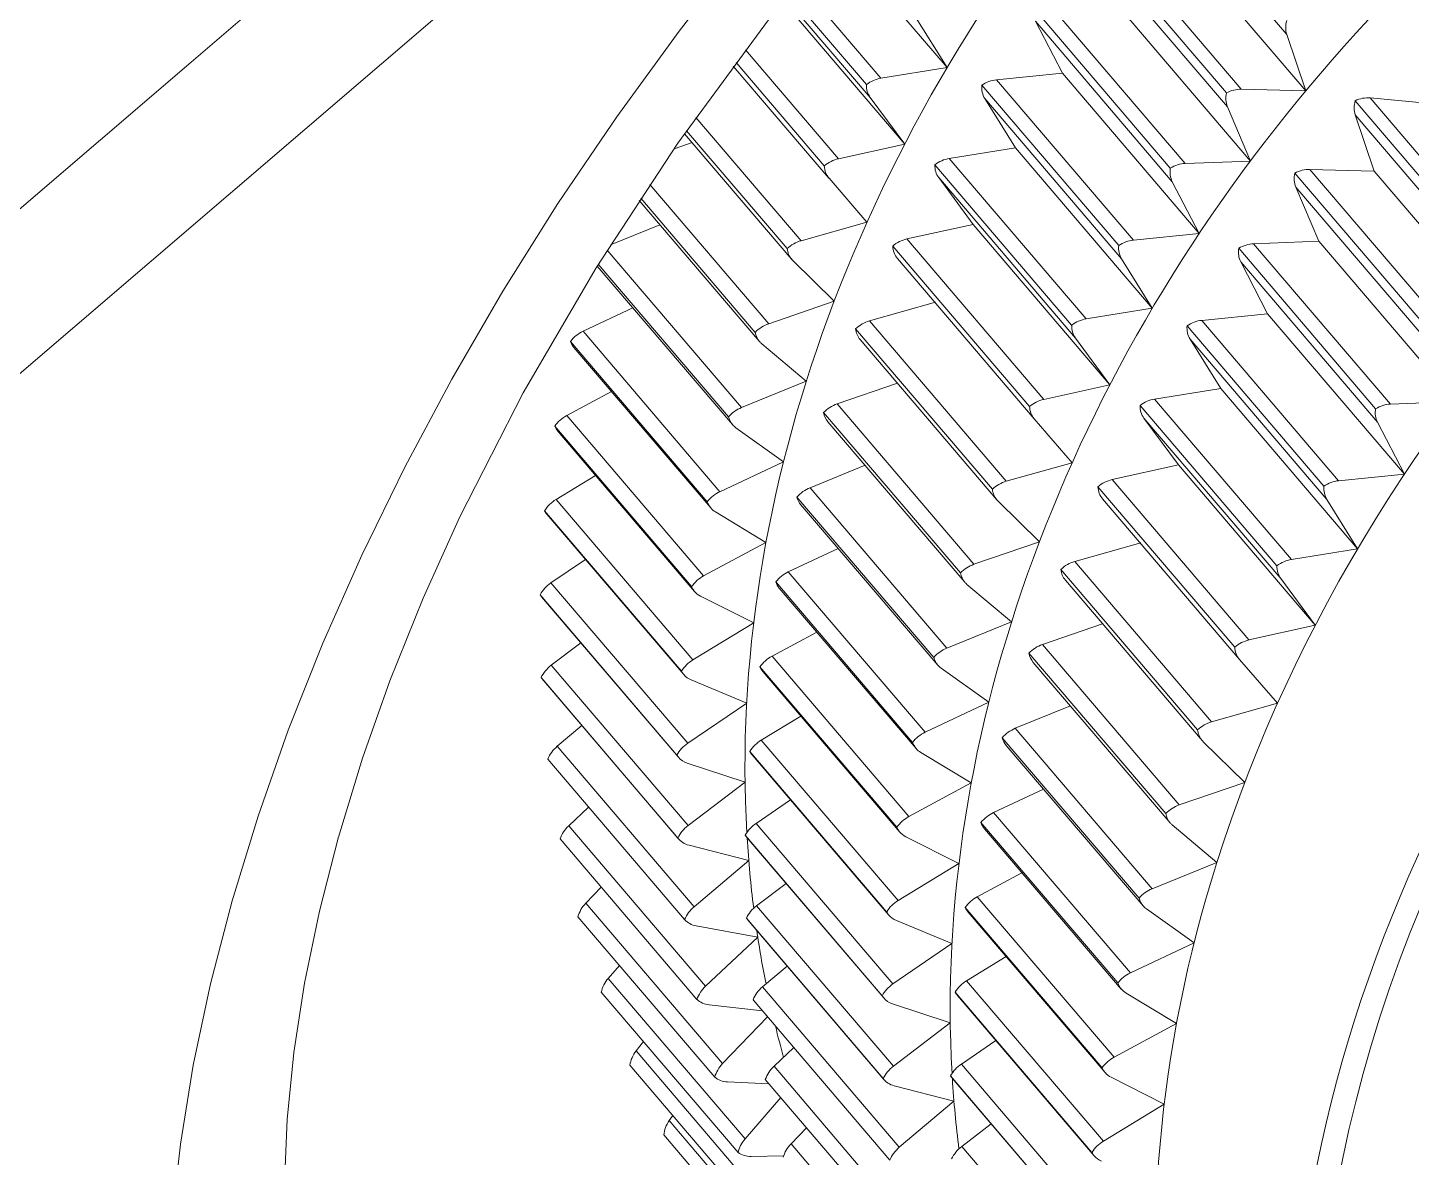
# Model space of a CAD drawing. Header units: metres. Extents: x 2999 to 3109, y 1752 to 1796.
# Drawn here: x 3011.88657 to 3011.89428, y 1761.67579 to 1761.68209 of the extents above; entities that cross this region are included whole.
import ezdxf

# ---------------------------------------------------------------- set-up
doc = ezdxf.new("R2010")
doc.units = ezdxf.units.M
doc.layers.add('PAREDES', color=7, linetype='Continuous')

msp = doc.modelspace()

# ---------------------------------------------------------------- linework, layer by layer
at = {"layer": 'PAREDES', "color": 253, "lineweight": 0}
for p, q in [((3011.799587392245, 1761.605682514449), (3011.928955554156, 1761.716508150525)), ((3011.893589011544, 1761.682048816919), (3011.892826050456, 1761.682943418127)), ((3011.893252341185, 1761.681723432805), (3011.892489403271, 1761.682618053866)), ((3011.893335379178, 1761.681744097842), (3011.892572441265, 1761.682638718903)), ((3011.893694635113, 1761.681734890362), (3011.892931617784, 1761.682629604126)), ((3011.89169470497, 1761.681864608299), (3011.891071088279, 1761.682595847426)), ((3011.89325807618, 1761.681646049132), (3011.892495115091, 1761.682540650339)), ((3011.891325808007, 1761.681805280737), (3011.890866243853, 1761.68234417494)), ((3011.891458503047, 1761.681438035279), (3011.890779219422, 1761.68223458347)), ((3011.891266568798, 1761.681698435621), (3011.890793765416, 1761.68225283105)), ((3011.891245076477, 1761.681770196537), (3011.890812818001, 1761.682277028849)), ((3011.893022159352, 1761.681329985014), (3011.892259221439, 1761.682224606075)), ((3011.893386111901, 1761.681343767784), (3011.892623173987, 1761.682238388845)), ((3011.892939563557, 1761.681304394517), (3011.892176625644, 1761.682199015578)), ((3011.89169470497, 1761.681864608299), (3011.891523393086, 1761.682140103402)), ((3011.892337648529, 1761.681833695436), (3011.892187693527, 1761.682123146445)), ((3011.89295063144, 1761.681228525383), (3011.892187693527, 1761.682123146445)), ((3011.893694635113, 1761.681734890362), (3011.893589011544, 1761.682048816919)), ((3011.891089268978, 1761.681356398143), (3011.890571076338, 1761.68196401156)), ((3011.891036099958, 1761.681248002268), (3011.890503023537, 1761.681873083525)), ((3011.891010038932, 1761.681316652996), (3011.890518165918, 1761.681893449367)), ((3011.891325808007, 1761.681805280737), (3011.89169470497, 1761.681864608299)), ((3011.892651577793, 1761.68087203647), (3011.89188863988, 1761.681766657531)), ((3011.891970402889, 1761.681797160354), (3011.892337648529, 1761.681833695436)), ((3011.892733340801, 1761.680902539293), (3011.891970402889, 1761.681797160354)), ((3011.893100586442, 1761.680939074374), (3011.892337648529, 1761.681833695436)), ((3011.891458503047, 1761.681438035279), (3011.891266568798, 1761.681698435621)), ((3011.892076173926, 1761.681417297768), (3011.891904862042, 1761.681692792872)), ((3011.892667823131, 1761.680798191664), (3011.891904862042, 1761.681692792872)), ((3011.893335379178, 1761.681744097842), (3011.893694635113, 1761.681734890362)), ((3011.894816205103, 1761.680801112753), (3011.89405326719, 1761.681695733814)), ((3011.89405326719, 1761.681695733814), (3011.894406221206, 1761.681663768225)), ((3011.893386111901, 1761.681343767784), (3011.89325807618, 1761.681646049132)), ((3011.89473305926, 1761.680785498865), (3011.89397009817, 1761.681680100073)), ((3011.890880561845, 1761.680899371859), (3011.890294710515, 1761.681586292468)), ((3011.894733418414, 1761.680706885327), (3011.893970480501, 1761.681601506389)), ((3011.894076127245, 1761.681287599685), (3011.893970480501, 1761.681601506389)), ((3011.890828370527, 1761.680795510472), (3011.890230970871, 1761.681496005401)), ((3011.890803031975, 1761.680855296715), (3011.890242547285, 1761.681512512712)), ((3011.890172485932, 1761.68141182723), (3011.890273183506, 1761.681446495525)), ((3011.891089268978, 1761.681356398143), (3011.891458503047, 1761.681438035279)), ((3011.891707276963, 1761.681357970207), (3011.892076173926, 1761.681417297768)), ((3011.892839135015, 1761.680522696561), (3011.892076173926, 1761.681417297768)), ((3011.892389483347, 1761.680428264945), (3011.891626545433, 1761.681322886006)), ((3011.892470214876, 1761.680463349145), (3011.891707276963, 1761.681357970207)), ((3011.893022159352, 1761.681329985014), (3011.893386111901, 1761.681343767784)), ((3011.894479786048, 1761.68040216625), (3011.893716848135, 1761.681296787312)), ((3011.893716848135, 1761.681296787312), (3011.894076127245, 1761.681287599685)), ((3011.891248375372, 1761.68100325947), (3011.891036655868, 1761.681247353348)), ((3011.891839972003, 1761.680990724748), (3011.891648037755, 1761.681251125091)), ((3011.892410975668, 1761.68035650403), (3011.891648037755, 1761.681251125091)), ((3011.893100586442, 1761.680939074374), (3011.89295063144, 1761.681228525383)), ((3011.894396748054, 1761.680381501213), (3011.893633810141, 1761.681276122274)), ((3011.894839065159, 1761.680392978624), (3011.894076127245, 1761.681287599685)), ((3011.890700282994, 1761.680436320149), (3011.890038163026, 1761.681212692265)), ((3011.894402483049, 1761.68030411754), (3011.893639545136, 1761.681198738601)), ((3011.893767580857, 1761.680896457253), (3011.893639545136, 1761.681198738601)), ((3011.890648907148, 1761.680336854271), (3011.8899780184, 1761.681123556109)), ((3011.890624913415, 1761.680387987704), (3011.889986469184, 1761.681136582113)), ((3011.88981845996, 1761.680876763476), (3011.890093187393, 1761.680988508098)), ((3011.890880561845, 1761.680899371859), (3011.891248375372, 1761.68100325947)), ((3011.89147081735, 1761.680908994909), (3011.891839972003, 1761.680990724748)), ((3011.892602933092, 1761.680096123541), (3011.891839972003, 1761.680990724748)), ((3011.892733340801, 1761.680902539293), (3011.893100586442, 1761.680939074374)), ((3011.890549267058, 1761.679969083166), (3011.889800101107, 1761.680847534227)), ((3011.892154468977, 1761.679974741258), (3011.891391531064, 1761.680869362319)), ((3011.892233778439, 1761.680014393702), (3011.89147081735, 1761.680908994909)), ((3011.894083970426, 1761.679962462925), (3011.893321032513, 1761.680857083986)), ((3011.893403628309, 1761.680882674483), (3011.893767580857, 1761.680896457253)), ((3011.894166589398, 1761.679988073276), (3011.893403628309, 1761.680882674483)), ((3011.89453051877, 1761.680001836192), (3011.893767580857, 1761.680896457253)), ((3011.890498465038, 1761.679873966523), (3011.889744295905, 1761.680758257862)), ((3011.890476312703, 1761.679916711812), (3011.88975026658, 1761.680768034086)), ((3011.891065348474, 1761.680561803209), (3011.890834604805, 1761.680788796006)), ((3011.892180530004, 1761.67990609053), (3011.891417568915, 1761.680800691737)), ((3011.892839135015, 1761.680522696561), (3011.892667823131, 1761.680798191664)), ((3011.894095061486, 1761.679886613645), (3011.893332100396, 1761.680781214853)), ((3011.893482078574, 1761.680491783698), (3011.893332100396, 1761.680781214853)), ((3011.889665215463, 1761.680394115558), (3011.889943198601, 1761.680525044279)), ((3011.890700282994, 1761.680436320149), (3011.891065348474, 1761.680561803209)), ((3011.891262030801, 1761.680452061328), (3011.891629844328, 1761.680555948939)), ((3011.892024968715, 1761.679557440267), (3011.891262030801, 1761.680452061328)), ((3011.892470214876, 1761.680463349145), (3011.892839135015, 1761.680522696561)), ((3011.893114809758, 1761.680455228763), (3011.893482078574, 1761.680491783698)), ((3011.893877770847, 1761.679560627555), (3011.893114809758, 1761.680455228763)), ((3011.894245016488, 1761.679597162636), (3011.893482078574, 1761.680491783698)), ((3011.890428176552, 1761.679499514351), (3011.889665215463, 1761.680394115558)), ((3011.89194746202, 1761.679513384978), (3011.891184500931, 1761.680407986185)), ((3011.893796007838, 1761.679530124731), (3011.893033046749, 1761.680424725939)), ((3011.89035791553, 1761.679443342335), (3011.889594977617, 1761.680337963396)), ((3011.890377580945, 1761.679408753663), (3011.889614643032, 1761.680303374725)), ((3011.890909995564, 1761.680115764906), (3011.890661352836, 1761.6803245309)), ((3011.891972856813, 1761.679453486177), (3011.891209839484, 1761.680348199941)), ((3011.892602933092, 1761.680096123541), (3011.892410975668, 1761.68035650403)), ((3011.893812309417, 1761.679456167369), (3011.893049292088, 1761.680350881134)), ((3011.893220683387, 1761.680075293328), (3011.893049292088, 1761.680350881134)), ((3011.890549267058, 1761.679969083166), (3011.890909995564, 1761.680115764906)), ((3011.89108175195, 1761.679989009618), (3011.891417613551, 1761.680104583787)), ((3011.892233778439, 1761.680014393702), (3011.892602933092, 1761.680096123541)), ((3011.892851707009, 1761.680016058468), (3011.893220683387, 1761.680075293328)), ((3011.893983621301, 1761.679180672266), (3011.893220683387, 1761.680075293328)), ((3011.889574587134, 1761.679924121347), (3011.889823664574, 1761.680058255472)), ((3011.891844689864, 1761.679094388557), (3011.89108175195, 1761.679989009618)), ((3011.893614644922, 1761.679121437407), (3011.892851707009, 1761.680016058468)), ((3011.894166589398, 1761.679988073276), (3011.89453051877, 1761.680001836192)), ((3011.890337525047, 1761.679029500286), (3011.889574587134, 1761.679924121347)), ((3011.891769320285, 1761.679046056112), (3011.891006382371, 1761.679940677173)), ((3011.893533913392, 1761.679086353207), (3011.892770952303, 1761.679980954414)), ((3011.893555485129, 1761.679014499589), (3011.89279252404, 1761.679909100796)), ((3011.892984402049, 1761.67964881301), (3011.89279252404, 1761.679909100796)), ((3011.890270179227, 1761.678969878411), (3011.889507218138, 1761.679864479619)), ((3011.89028689421, 1761.678943049279), (3011.889523853705, 1761.67983774319)), ((3011.890783114811, 1761.67966679274), (3011.890517483059, 1761.679856504173)), ((3011.891793416609, 1761.67899484983), (3011.891030376104, 1761.67988954374)), ((3011.892392782242, 1761.679661327878), (3011.892181085913, 1761.67990544161)), ((3011.894245016488, 1761.679597162636), (3011.894095061486, 1761.679886613645)), ((3011.890428176552, 1761.679499514351), (3011.890783114811, 1761.67966679274)), ((3011.89093081543, 1761.679521679932), (3011.891237594263, 1761.679646576506)), ((3011.892024968715, 1761.679557440267), (3011.892392782242, 1761.679661327878)), ((3011.892615247395, 1761.679567083171), (3011.892984402049, 1761.67964881301)), ((3011.893747339962, 1761.678754191949), (3011.892984402049, 1761.67964881301)), ((3011.889514626781, 1761.679455806869), (3011.889735122059, 1761.679590048112)), ((3011.891693753343, 1761.678627058871), (3011.89093081543, 1761.679521679932)), ((3011.893298955262, 1761.678632716963), (3011.892535937934, 1761.679527430727)), ((3011.893378185309, 1761.67867246211), (3011.892615247395, 1761.679567083171)), ((3011.893877770847, 1761.679560627555), (3011.894245016488, 1761.679597162636)), ((3011.890277564695, 1761.678561185808), (3011.889514626781, 1761.679455806869)), ((3011.891620719573, 1761.67857478022), (3011.89085778166, 1761.679469401281)), ((3011.892209778519, 1761.679219891471), (3011.89197903485, 1761.679446884268)), ((3011.893324936873, 1761.678564158938), (3011.89256199896, 1761.679458779999)), ((3011.893983621301, 1761.679180672266), (3011.893812309417, 1761.679456167369)), ((3011.89021354784, 1761.678498147062), (3011.889450586751, 1761.679392748269)), ((3011.890226587452, 1761.678478938646), (3011.889463546948, 1761.679373632556)), ((3011.890685173437, 1761.679216733587), (3011.890403624926, 1761.679386701677)), ((3011.891642871908, 1761.678532034931), (3011.890879933994, 1761.679426655992)), ((3011.890337525047, 1761.679029500286), (3011.890685173437, 1761.679216733587)), ((3011.891844689864, 1761.679094388557), (3011.892209778519, 1761.679219891471)), ((3011.892406437672, 1761.679110129737), (3011.892774353789, 1761.679213944498)), ((3011.890809724924, 1761.679052111117), (3011.891087605471, 1761.679183112687)), ((3011.893614644922, 1761.679121437407), (3011.893983621301, 1761.679180672266)), ((3011.889485708923, 1761.678990939582), (3011.88967796875, 1761.679122209511)), ((3011.89309186889, 1761.678171453386), (3011.892328930977, 1761.679066074447)), ((3011.89316939876, 1761.678215528529), (3011.892406437672, 1761.679110129737)), ((3011.890248646836, 1761.678096318521), (3011.889485708923, 1761.678990939582)), ((3011.8915023224, 1761.678101410743), (3011.890739384487, 1761.678996031804)), ((3011.891572662837, 1761.678157490056), (3011.890809724924, 1761.679052111117)), ((3011.892054425609, 1761.678773853168), (3011.891805759706, 1761.678982599308)), ((3011.893117286858, 1761.678111574439), (3011.892354348945, 1761.6790061955)), ((3011.893747339962, 1761.678754191949), (3011.893555485129, 1761.679014499589)), ((3011.890188157639, 1761.678030193854), (3011.889425219726, 1761.678924814915)), ((3011.890196955776, 1761.678018281925), (3011.889433994687, 1761.678912883133)), ((3011.890616615486, 1761.678767414468), (3011.890320268832, 1761.678916990141)), ((3011.891522010991, 1761.678066841925), (3011.890759049902, 1761.678961443133)), ((3011.890277564695, 1761.678561185808), (3011.890616615486, 1761.678767414468)), ((3011.891693753343, 1761.678627058871), (3011.892054425609, 1761.678773853168)), ((3011.89222615882, 1761.678647078026), (3011.892562099837, 1761.678762559492)), ((3011.893378185309, 1761.67867246211), (3011.893747339962, 1761.678754191949)), ((3011.890719017179, 1761.678582209609), (3011.890968094619, 1761.678716343734)), ((3011.889487877125, 1761.678531485639), (3011.88965238727, 1761.678656824946)), ((3011.892913750331, 1761.677704144374), (3011.892150789241, 1761.678598745581)), ((3011.892989119909, 1761.677752476819), (3011.89222615882, 1761.678647078026)), ((3011.890250838214, 1761.677636884432), (3011.889487877125, 1761.678531485639)), ((3011.891414665512, 1761.677627854117), (3011.890651727599, 1761.678522475178)), ((3011.891481955093, 1761.677687588548), (3011.890719017179, 1761.678582209609)), ((3011.892937823478, 1761.677652918238), (3011.892174885566, 1761.678547539299)), ((3011.893537291703, 1761.678319323437), (3011.893325492783, 1761.678563510018)), ((3011.890194154784, 1761.677567912089), (3011.889431216871, 1761.678462533151)), ((3011.890198201581, 1761.677562859862), (3011.889435263668, 1761.678457480924)), ((3011.89057757723, 1761.678320880948), (3011.890267779406, 1761.678449289287)), ((3011.891431301079, 1761.677601117688), (3011.890668363166, 1761.678495738749)), ((3011.891927521681, 1761.678324861148), (3011.891661913105, 1761.678514592435)), ((3011.890248646836, 1761.678096318521), (3011.89057757723, 1761.678320880948)), ((3011.891572662837, 1761.678157490056), (3011.891927521681, 1761.678324861148)), ((3011.8920752223, 1761.67817974834), (3011.892382103724, 1761.678304572065)), ((3011.89316939876, 1761.678215528529), (3011.893537291703, 1761.678319323437)), ((3011.890659033651, 1761.678113875277), (3011.890879528929, 1761.678248116519)), ((3011.889521231199, 1761.678079298634), (3011.889658556841, 1761.678195655308)), ((3011.892838183388, 1761.677285147133), (3011.8920752223, 1761.67817974834)), ((3011.890284192287, 1761.677184697426), (3011.889521231199, 1761.678079298634)), ((3011.89142199474, 1761.67721927407), (3011.890659033651, 1761.678113875277)), ((3011.892765149618, 1761.677232868482), (3011.89200218853, 1761.678127469689)), ((3011.892787301953, 1761.677190123193), (3011.892024340864, 1761.6780847244)), ((3011.893354185389, 1761.677877959879), (3011.893123521136, 1761.678104859973)), ((3011.890231433901, 1761.677113301062), (3011.889468495988, 1761.678007922123)), ((3011.890568396724, 1761.677878708515), (3011.890246325984, 1761.677985512272)), ((3011.89135795471, 1761.67715621547), (3011.890595016796, 1761.678050836531)), ((3011.891370994322, 1761.677137007054), (3011.890608056409, 1761.678031628116)), ((3011.891829580306, 1761.677874801995), (3011.891548054971, 1761.678044789939)), ((3011.890250838214, 1761.677636884432), (3011.890568396724, 1761.677878708515)), ((3011.891481955093, 1761.677687588548), (3011.891829580306, 1761.677874801995)), ((3011.891954131794, 1761.677710179525), (3011.892232035517, 1761.677841200949)), ((3011.892989119909, 1761.677752476819), (3011.893354185389, 1761.677877959879)), ((3011.890630115792, 1761.677649007991), (3011.890822398796, 1761.677780297773)), ((3011.889585549889, 1761.67763627859), (3011.889696451506, 1761.677740607187)), ((3011.892717092882, 1761.676815578318), (3011.891954131794, 1761.677710179525)), ((3011.890348487802, 1761.676741657528), (3011.889585549889, 1761.67763627859)), ((3011.891393053706, 1761.676754386929), (3011.890630115792, 1761.677649007991)), ((3011.892646752445, 1761.676759499005), (3011.891883814532, 1761.677654120066)), ((3011.892666417861, 1761.676724910333), (3011.891903479947, 1761.677619531394)), ((3011.893198911894, 1761.677431828873), (3011.892950269167, 1761.677640594867)), ((3011.890300035159, 1761.676668002539), (3011.889537097246, 1761.6775626236)), ((3011.890588889177, 1761.677442989163), (3011.890255998486, 1761.677527664955)), ((3011.891332587685, 1761.676688282116), (3011.890569626596, 1761.677582883323)), ((3011.891341362646, 1761.676676350333), (3011.890578424733, 1761.677570971395)), ((3011.891761022356, 1761.677425482875), (3011.891464698877, 1761.677575078402)), ((3011.890284192287, 1761.677184697426), (3011.890588889177, 1761.677442989163)), ((3011.89142199474, 1761.67721927407), (3011.891761022356, 1761.677425482875)), ((3011.891863424049, 1761.677240278017), (3011.892112501489, 1761.677374412141)), ((3011.892838183388, 1761.677285147133), (3011.893198911894, 1761.677431828873)), ((3011.889680542416, 1761.677204265968), (3011.889766323414, 1761.677293825419)), ((3011.890632307171, 1761.677189573901), (3011.89079679414, 1761.677314893354)), ((3011.892626361963, 1761.676345656956), (3011.891863424049, 1761.677240278017)), ((3011.890443503505, 1761.676309664761), (3011.889680542416, 1761.677204265968)), ((3011.891395245084, 1761.67629495284), (3011.890632307171, 1761.677189573901)), ((3011.892559095558, 1761.676285942378), (3011.891796134469, 1761.677180543586)), ((3011.892575731125, 1761.676259205949), (3011.891812770036, 1761.677153807157)), ((3011.893072031142, 1761.676982856707), (3011.892806319975, 1761.677172660843)), ((3011.890399508947, 1761.676234042389), (3011.889636547859, 1761.677128643596)), ((3011.890639276766, 1761.677015199111), (3011.890296780842, 1761.677077501663)), ((3011.89133858483, 1761.676226000351), (3011.890575646917, 1761.677120621413)), ((3011.891342631627, 1761.676220948124), (3011.890579670538, 1761.677115549332)), ((3011.8917219841, 1761.676978949356), (3011.891412186276, 1761.677107357695)), ((3011.890348487802, 1761.676741657528), (3011.890639276766, 1761.677015199111)), ((3011.891393053706, 1761.676754386929), (3011.8917219841, 1761.676978949356)), ((3011.892717092882, 1761.676815578318), (3011.893072031142, 1761.676982856707)), ((3011.891803463697, 1761.676771963539), (3011.89202403839, 1761.676906112079)), ((3011.889805848472, 1761.67678504167), (3011.889868077078, 1761.676857157033)), ((3011.890665661244, 1761.676737386896), (3011.890802963711, 1761.676853723716)), ((3011.890568865801, 1761.675890327905), (3011.889805848472, 1761.67678504167)), ((3011.89256640161, 1761.675877342478), (3011.891803463697, 1761.676771963539)), ((3011.890529448606, 1761.675813161803), (3011.889766487518, 1761.67670776301)), ((3011.891428599157, 1761.675842765834), (3011.890665661244, 1761.676737386896)), ((3011.892502464171, 1761.675814211029), (3011.891739503082, 1761.676708812236)), ((3011.892515424368, 1761.675795095316), (3011.891752463279, 1761.676689696524)), ((3011.892974010352, 1761.676532890257), (3011.892692461841, 1761.676702858347)), ((3011.890666369331, 1761.676603297), (3011.890368498148, 1761.676636962125)), ((3011.891375943363, 1761.675771296621), (3011.890613005449, 1761.676665917682)), ((3011.891712803594, 1761.676536776923), (3011.89139075603, 1761.676643600534)), ((3011.890443503505, 1761.676309664761), (3011.890693857016, 1761.676571069557)), ((3011.891395245084, 1761.67629495284), (3011.891712803594, 1761.676536776923)), ((3011.892626361963, 1761.676345656956), (3011.892974010352, 1761.676532890257)), ((3011.891774545838, 1761.676307096252), (3011.891966805666, 1761.676438366181)), ((3011.889961048113, 1761.676380174767), (3011.890001431608, 1761.676432290225)), ((3011.890723986026, 1761.675485553706), (3011.889961048113, 1761.676380174767)), ((3011.890729979934, 1761.676294366852), (3011.890840881551, 1761.676398695449)), ((3011.890689377951, 1761.675407042412), (3011.889926440037, 1761.676301663473)), ((3011.891492917847, 1761.67539974579), (3011.890729979934, 1761.676294366852)), ((3011.892537483751, 1761.675412475191), (3011.891774545838, 1761.676307096252)), ((3011.890701788157, 1761.676196920377), (3011.890470813275, 1761.676207847095)), ((3011.891444465205, 1761.675326090801), (3011.890681504116, 1761.676220692008)), ((3011.89247707397, 1761.675346257821), (3011.891714056641, 1761.676240971585)), ((3011.892485792691, 1761.675334438595), (3011.891722831603, 1761.676229039803)), ((3011.892905452401, 1761.676083571137), (3011.892609185163, 1761.676233054108)), ((3011.891733398638, 1761.676100984723), (3011.891400405356, 1761.676185733363)), ((3011.890568865801, 1761.675890327905), (3011.890767143794, 1761.676120301568)), ((3011.891428599157, 1761.675842765834), (3011.891733398638, 1761.676100984723)), ((3011.89256640161, 1761.675877342478), (3011.892905452401, 1761.676083571137)), ((3011.890145413617, 1761.675991452881), (3011.890165808225, 1761.676020979476)), ((3011.890908374706, 1761.675096851674), (3011.890145413617, 1761.675991452881)), ((3011.891776714041, 1761.675847642309), (3011.891941224185, 1761.675972981616)), ((3011.890878648676, 1761.675017379133), (3011.890115710763, 1761.675912000195)), ((3011.890824972461, 1761.67586235423), (3011.890910753459, 1761.675951913681)), ((3011.891587910374, 1761.674967733169), (3011.890824972461, 1761.67586235423)), ((3011.89253967513, 1761.674953041102), (3011.891776714041, 1761.675847642309)), ((3011.890783429578, 1761.675794940086), (3011.890603398979, 1761.675791805064))]:
    msp.add_line(p, q, dxfattribs=at)
for points in [[(3011.888300883186, 1761.677573454514), (3011.888435215409, 1761.678012415081), (3011.888588830155, 1761.678444909179), (3011.888774550051, 1761.678905549692), (3011.888978757699, 1761.679358399936), (3011.889331727613, 1761.680050240692), (3011.889737603384, 1761.680747541785), (3011.89019422164, 1761.681443306382), (3011.890698876392, 1761.682131358689), (3011.891248395041, 1761.682805926866), (3011.891839492513, 1761.683461464185), (3011.892468304647, 1761.684093052982), (3011.893130831624, 1761.684695980857), (3011.893822517721, 1761.685266184327), (3011.894538681443, 1761.685799652903), (3011.895274201269, 1761.686293124287), (3011.896023750491, 1761.68674348188), (3011.896781549086, 1761.687148185151), (3011.897541462905, 1761.68750487241), (3011.898296881305, 1761.687811738182), (3011.899040945508, 1761.688067407368)], [(3011.887372805132, 1761.675434006081), (3011.887420351374, 1761.675860663797), (3011.887492044856, 1761.676301256795), (3011.887588040701, 1761.676754149873), (3011.887708391445, 1761.67721778068), (3011.887853043629, 1761.677690335327), (3011.888021933909, 1761.678170152192), (3011.888214859885, 1761.678655450529), (3011.888431357736, 1761.679144707847), (3011.888671211775, 1761.679635971282), (3011.888933855588, 1761.68012779119), (3011.889218709475, 1761.680618545812), (3011.88952517056, 1761.681106593532), (3011.889852705494, 1761.681590352298), (3011.890200393738, 1761.682068551305), (3011.890567576177, 1761.682539661497)], [(3011.888000170942, 1761.67564258546), (3011.888014901975, 1761.675998536464), (3011.888051983662, 1761.676371223537), (3011.888111984891, 1761.676759044462), (3011.888194948308, 1761.677160589151), (3011.88830095951, 1761.677574162841)]]:
    msp.add_lwpolyline(points, dxfattribs=at)
for centre, radius, start, end in [((3010.970527799075, 1762.908031058607), 1.466147559632665, 301.4662384121358, 319.7050643108328), ((3111.831417499622, 1645.171443435346), 153.508512631862, 130.6030408440979, 130.6668198482213), ((3103.501930915186, 1654.894408575607), 140.7010131401963, 130.6045269452532, 130.6738943172298)]:
    msp.add_arc(centre, radius, start, end, dxfattribs=at)
for centre, major_axis, ratio, start_param, end_param in [((3009.143085672198, 1765.041227319452), (-2.768294905619666, 3.231465536757614), 0.5783642864339333, 3.047316074371338, 3.235869169235229), ((3011.897824012266, 1761.679411814626), (0.005972797101564249, 0.0050937222497857), 0.8089340818482185, 0.5219685435295105, 2.178149700164795), ((3011.898968419136, 1761.678069883034), (0.005972797101564249, 0.0050937222497857), 0.8089340818482185, 0.5219685435295105, 2.178149700164795), ((3011.900112928598, 1761.676727878593), (0.005972797101564249, 0.0050937222497857), 0.8089340818482185, 4.205712230032077e-06, 2.229350805282593), ((3011.90087586651, 1761.675833257532), (0.005858627080862386, 0.004996398590360712), 0.8089340707589203, 0.07397518306970596, 3.061085939407349), ((3011.90087586651, 1761.675833257532), (0.005972797101564249, 0.0050937222497857), 0.8089340818482185, 6.283098220825195, 9.424691200256348), ((3011.893730726413, 1761.68211717682), (0.0001217253010711734, 0.0001037960305268887), 0.8089340472728174, 2.257696390151978, 2.827749490737915), ((3011.891392929869, 1761.681796398094), (0.0001217253010711734, 0.0001037960305268887), 0.8089340472728174, 2.514153003692627, 3.084205865859985), ((3011.891319678952, 1761.681664208528), (0.0001217253010711734, 0.0001037960305268887), 0.8089340472728174, 0.9256967306137085, 1.495749711990356), ((3011.892035928103, 1761.681783855935), (0.0001217253010711734, 0.0001037960305268887), 0.8089340472728174, 2.450038909912109, 3.020091772079468), ((3011.891954866344, 1761.681654779942), (0.0001217253010711734, 0.0001037960305268887), 0.8089340472728174, 0.8615825772285461, 1.431635618209839), ((3011.893396807551, 1761.681722300982), (0.0001217253010711734, 0.0001037960305268887), 0.8089340472728174, 2.321810483932495, 2.891863584518433), ((3011.893301196988, 1761.681601014181), (0.0001217253010711734, 0.0001037960305268887), 0.8089340472728174, 0.7333543300628662, 1.303407311439514), ((3011.894009846846, 1761.681553255106), (0.0001217253010711734, 0.0001037960305268887), 0.8089340472728174, 0.6692401766777039, 1.239293217658997), ((3011.89411219537, 1761.681669866289), (0.0001217253010711734, 0.0001037960305268887), 0.8089340472728174, 2.257696390151978, 2.827749490737915), ((3011.891092689867, 1761.681217077642), (0.0001217253010711734, 0.0001037960305268887), 0.8089340472728174, 0.9898108839988708, 1.559863805770874), ((3011.891157848435, 1761.681351818153), (0.0001217253010711734, 0.0001037960305268887), 0.8089340472728174, 2.578267097473145, 3.148320198059082), ((3011.891774398826, 1761.681349087564), (0.0001217253010711734, 0.0001037960305268887), 0.8089340472728174, 2.514153003692627, 3.084205865859985), ((3011.891701147909, 1761.681216897997), (0.0001217253010711734, 0.0001037960305268887), 0.8089340472728174, 0.9256967306137085, 1.495749711990356), ((3011.893085733793, 1761.681312437658), (0.0001217253010711734, 0.0001037960305268887), 0.8089340472728174, 2.385924577713013, 2.95597767829895), ((3011.892997245291, 1761.681186965019), (0.0001217253010711734, 0.0001037960305268887), 0.8089340472728174, 0.7974684834480286, 1.367521405220032), ((3011.893682665945, 1761.68115370365), (0.0001217253010711734, 0.0001037960305268887), 0.8089340472728174, 0.7333543300628662, 1.303407311439514), ((3011.893778276508, 1761.681274990451), (0.0001217253010711734, 0.0001037960305268887), 0.8089340472728174, 2.321810483932495, 2.891863584518433), ((3011.890950119004, 1761.680899326356), (0.0001217253010711734, 0.0001037960305268887), 0.8089340472728174, 2.642381191253662, 3.141592979431152), ((3011.890893390532, 1761.680762484975), (0.0001217253010711734, 0.0001037960305268887), 0.8089340472728174, 1.053925037384033, 1.623978018760681), ((3011.891474158824, 1761.680769767112), (0.0001217253010711734, 0.0001037960305268887), 0.8089340472728174, 0.9898108839988708, 1.559863805770874), ((3011.891539317392, 1761.680904507622), (0.0001217253010711734, 0.0001037960305268887), 0.8089340472728174, 2.578267097473145, 3.148320198059082), ((3011.892798889192, 1761.680889254728), (0.0001217253010711734, 0.0001037960305268887), 0.8089340472728174, 2.450038909912109, 3.020091772079468), ((3011.892717827433, 1761.680760178735), (0.0001217253010711734, 0.0001037960305268887), 0.8089340472728174, 0.8615825772285461, 1.431635618209839), ((3011.893467225925, 1761.680865146981), (0.0001217253010711734, 0.0001037960305268887), 0.8089340472728174, 2.385924577713013, 2.95597767829895), ((3011.893378714248, 1761.680739654488), (0.0001217253010711734, 0.0001037960305268887), 0.8089340472728174, 0.7974684834480286, 1.367521405220032), ((3011.890950119004, 1761.680899326356), (0.0001217253010711734, 0.0001037960305268887), 0.8089340472728174, 3.141592979431152, 3.2124342918396), ((3011.897824012266, 1761.679411814626), (0.005972797101564249, 0.0050937222497857), 0.8089340818482185, 2.178149700164795, 2.591357231140137), ((3011.891274859488, 1761.680315174444), (0.0001217253010711734, 0.0001037960305268887), 0.8089340472728174, 1.053925037384033, 1.623978018760681), ((3011.892464108998, 1761.68032229679), (0.0001217253010711734, 0.0001037960305268887), 0.8089340472728174, 0.9256967306137085, 1.495749711990356), ((3011.89309929639, 1761.680312868204), (0.0001217253010711734, 0.0001037960305268887), 0.8089340472728174, 0.8615825772285461, 1.431635618209839), ((3011.889706013534, 1761.68026768737), (0.0001217253010711734, 0.0001037960305268887), 0.8089340472728174, 1.246267437934875, 1.816320419311523), ((3011.890770655625, 1761.680440670155), (0.0001217253010711734, 0.0001037960305268887), 0.8089340472728174, 2.70649528503418, 3.141541481018066), ((3011.890722536165, 1761.680302363382), (0.0001217253010711734, 0.0001037960305268887), 0.8089340472728174, 1.118039131164551, 1.688092112541199), ((3011.89133158796, 1761.680452015825), (0.0001217253010711734, 0.0001037960305268887), 0.8089340472728174, 2.642381191253662, 3.141592979431152), ((3011.892537359915, 1761.680454486356), (0.0001217253010711734, 0.0001037960305268887), 0.8089340472728174, 2.514153003692627, 3.084205865859985), ((3011.893180358149, 1761.680441944197), (0.0001217253010711734, 0.0001037960305268887), 0.8089340472728174, 2.450038909912109, 3.020091772079468), ((3011.889736391509, 1761.680407190609), (0.0001217253010711734, 0.0001037960305268887), 0.8089340472728174, 2.834723711013794, 3.141592741012573), ((3011.890770655625, 1761.680440670155), (0.0001217253010711734, 0.0001037960305268887), 0.8089340472728174, 3.141541481018066, 3.276548385620117), ((3011.891104005122, 1761.679855052852), (0.0001217253010711734, 0.0001037960305268887), 0.8089340472728174, 1.118039131164551, 1.688092112541199), ((3011.892237176152, 1761.679875053348), (0.0001217253010711734, 0.0001037960305268887), 0.8089340472728174, 0.9898108839988708, 1.559863805770874), ((3011.892845577955, 1761.679874986259), (0.0001217253010711734, 0.0001037960305268887), 0.8089340472728174, 0.9256967306137085, 1.495749711990356), ((3011.894141675336, 1761.679845053281), (0.0001217253010711734, 0.0001037960305268887), 0.8089340472728174, 0.7974684834480286, 1.367521405220032), ((3011.889624333504, 1761.679802304907), (0.0001217253010711734, 0.0001037960305268887), 0.8089340472728174, 1.310381531715393, 1.880434513092041), ((3011.890620190339, 1761.679977762553), (0.0001217253010711734, 0.0001037960305268887), 0.8089340472728174, 2.770609617233276, 3.141592264175415), ((3011.890580915047, 1761.67983851331), (0.0001217253010711734, 0.0001037960305268887), 0.8089340472728174, 1.182153224945068, 1.752206325531006), ((3011.891152124581, 1761.679993359625), (0.0001217253010711734, 0.0001037960305268887), 0.8089340472728174, 2.70649528503418, 3.141541481018066), ((3011.892302278481, 1761.680009906414), (0.0001217253010711734, 0.0001037960305268887), 0.8089340472728174, 2.578267097473145, 3.148320198059082), ((3011.892918828871, 1761.680007175826), (0.0001217253010711734, 0.0001037960305268887), 0.8089340472728174, 2.514153003692627, 3.084205865859985), ((3011.894230163839, 1761.67997052592), (0.0001217253010711734, 0.0001037960305268887), 0.8089340472728174, 2.385924577713013, 2.95597767829895), ((3011.889645602182, 1761.679941559074), (0.0001217253010711734, 0.0001037960305268887), 0.8089340472728174, 2.898837804794312, 3.141592741012573), ((3011.890620190339, 1761.679977762553), (0.0001217253010711734, 0.0001037960305268887), 0.8089340472728174, 3.141592264175415, 3.340662479400635), ((3011.890962384004, 1761.67939120278), (0.0001217253010711734, 0.0001037960305268887), 0.8089340472728174, 1.182153224945068, 1.752206325531006), ((3011.892037797402, 1761.679420553383), (0.0001217253010711734, 0.0001037960305268887), 0.8089340472728174, 1.053925037384033, 1.623978018760681), ((3011.892683747437, 1761.679562595884), (0.0001217253010711734, 0.0001037960305268887), 0.8089340472728174, 2.578267097473145, 3.148320198059082), ((3011.892618645109, 1761.679427742817), (0.0001217253010711734, 0.0001037960305268887), 0.8089340472728174, 0.9898108839988708, 1.559863805770874), ((3011.893943296061, 1761.679547323136), (0.0001217253010711734, 0.0001037960305268887), 0.8089340472728174, 2.450038909912109, 3.020091772079468), ((3011.893862234303, 1761.679418247143), (0.0001217253010711734, 0.0001037960305268887), 0.8089340472728174, 0.8615825772285461, 1.431635618209839), ((3011.889573222257, 1761.679338999408), (0.0001217253010711734, 0.0001037960305268887), 0.8089340472728174, 1.374495625495911, 1.944548726081848), ((3011.890468951447, 1761.679373066308), (0.0001217253010711734, 0.0001037960305268887), 0.8089340472728174, 1.246267437934875, 1.816320419311523), ((3011.891001682471, 1761.679530471877), (0.0001217253010711734, 0.0001037960305268887), 0.8089340472728174, 2.770609617233276, 3.141592264175415), ((3011.892094525873, 1761.679557394764), (0.0001217253010711734, 0.0001037960305268887), 0.8089340472728174, 2.642381191253662, 3.141592979431152), ((3011.892094525873, 1761.679557394764), (0.0001217253010711734, 0.0001037960305268887), 0.8089340472728174, 3.141592979431152, 3.2124342918396), ((3011.889585295425, 1761.679477448441), (0.0001217253010711734, 0.0001037960305268887), 0.8089340472728174, 2.962951898574829, 3.141592979431152), ((3011.890499329422, 1761.679512569548), (0.0001217253010711734, 0.0001037960305268887), 0.8089340472728174, 2.834723711013794, 3.141592741012573), ((3011.890499329422, 1761.679512569548), (0.0001217253010711734, 0.0001037960305268887), 0.8089340472728174, 3.141592741012573, 3.404776573181152), ((3011.898968419136, 1761.678069883034), (0.005972797101564249, 0.0050937222497857), 0.8089340818482185, 2.178149700164795, 2.591357231140137), ((3011.891866943035, 1761.67896043179), (0.0001217253010711734, 0.0001037960305268887), 0.8089340472728174, 1.118039131164551, 1.688092112541199), ((3011.89247599483, 1761.679110084233), (0.0001217253010711734, 0.0001037960305268887), 0.8089340472728174, 2.642381191253662, 3.141592979431152), ((3011.892419266359, 1761.678973242852), (0.0001217253010711734, 0.0001037960305268887), 0.8089340472728174, 1.053925037384033, 1.623978018760681), ((3011.893681766785, 1761.679112554765), (0.0001217253010711734, 0.0001037960305268887), 0.8089340472728174, 2.514153003692627, 3.084205865859985), ((3011.893608595283, 1761.678980272495), (0.0001217253010711734, 0.0001037960305268887), 0.8089340472728174, 0.9256967306137085, 1.495749711990356), ((3011.889552849128, 1761.678879684031), (0.0001217253010711734, 0.0001037960305268887), 0.8089340472728174, 1.438609838485718, 2.008662700653076), ((3011.890387271417, 1761.678907683845), (0.0001217253010711734, 0.0001037960305268887), 0.8089340472728174, 1.310381531715393, 1.880434513092041), ((3011.890880798379, 1761.679065259017), (0.0001217253010711734, 0.0001037960305268887), 0.8089340472728174, 2.834723711013794, 3.141592741012573), ((3011.890850499819, 1761.678925663075), (0.0001217253010711734, 0.0001037960305268887), 0.8089340472728174, 1.246267437934875, 1.816320419311523), ((3011.891915165086, 1761.679098665714), (0.0001217253010711734, 0.0001037960305268887), 0.8089340472728174, 2.70649528503418, 3.141541481018066), ((3011.891915165086, 1761.679098665714), (0.0001217253010711734, 0.0001037960305268887), 0.8089340472728174, 3.141541481018066, 3.276548385620117), ((3011.889555743164, 1761.679016699017), (0.0001217253010711734, 0.0001037960305268887), 0.8089340472728174, 3.027065992355347, 3.141592264175415), ((3011.890408563271, 1761.679046957867), (0.0001217253010711734, 0.0001037960305268887), 0.8089340472728174, 2.898837804794312, 3.141592741012573), ((3011.890408563271, 1761.679046957867), (0.0001217253010711734, 0.0001037960305268887), 0.8089340472728174, 3.141592741012573, 3.46889066696167), ((3011.891725345093, 1761.678496601572), (0.0001217253010711734, 0.0001037960305268887), 0.8089340472728174, 1.182153224945068, 1.752206325531006), ((3011.892248435167, 1761.678513141114), (0.0001217253010711734, 0.0001037960305268887), 0.8089340472728174, 1.118039131164551, 1.688092112541199), ((3011.892296634042, 1761.678651355184), (0.0001217253010711734, 0.0001037960305268887), 0.8089340472728174, 2.70649528503418, 3.141541481018066), ((3011.89344668535, 1761.678667974823), (0.0001217253010711734, 0.0001037960305268887), 0.8089340472728174, 2.578267097473145, 3.148320198059082), ((3011.893381606198, 1761.678533141609), (0.0001217253010711734, 0.0001037960305268887), 0.8089340472728174, 0.9898108839988708, 1.559863805770874), ((3011.889563416518, 1761.678426139521), (0.0001217253010711734, 0.0001037960305268887), 0.8089340472728174, 1.502723932266235, 2.072777032852173), ((3011.89033616017, 1761.678444378347), (0.0001217253010711734, 0.0001037960305268887), 0.8089340472728174, 1.374495625495911, 1.944548726081848), ((3011.890790032227, 1761.678599647336), (0.0001217253010711734, 0.0001037960305268887), 0.8089340472728174, 2.898837804794312, 3.141592741012573), ((3011.890768842965, 1761.678460300466), (0.0001217253010711734, 0.0001037960305268887), 0.8089340472728174, 1.310381531715393, 1.880434513092041), ((3011.891764620384, 1761.678635850815), (0.0001217253010711734, 0.0001037960305268887), 0.8089340472728174, 2.770609617233276, 3.141592264175415), ((3011.891764620384, 1761.678635850815), (0.0001217253010711734, 0.0001037960305268887), 0.8089340472728174, 3.141592264175415, 3.340662479400635), ((3011.890348256513, 1761.678582847233), (0.0001217253010711734, 0.0001037960305268887), 0.8089340472728174, 2.962951898574829, 3.141592979431152), ((3011.890348256513, 1761.678582847233), (0.0001217253010711734, 0.0001037960305268887), 0.8089340472728174, 3.141592979431152, 3.533004999160767), ((3011.893182306863, 1761.678078548942), (0.0001217253010711734, 0.0001037960305268887), 0.8089340472728174, 1.053925037384033, 1.623978018760681), ((3011.891613460909, 1761.678031061868), (0.0001217253010711734, 0.0001037960305268887), 0.8089340472728174, 1.246267437934875, 1.816320419311523), ((3011.892106814049, 1761.678049291042), (0.0001217253010711734, 0.0001037960305268887), 0.8089340472728174, 1.182153224945068, 1.752206325531006), ((3011.893238955919, 1761.678215483026), (0.0001217253010711734, 0.0001037960305268887), 0.8089340472728174, 2.642381191253662, 3.141592979431152), ((3011.889604716459, 1761.677980438021), (0.0001217253010711734, 0.0001037960305268887), 0.8089340472728174, 1.566838026046753, 2.13689112663269), ((3011.890315810217, 1761.677985082824), (0.0001217253010711734, 0.0001037960305268887), 0.8089340472728174, 1.438609838485718, 2.008662700653076), ((3011.890717629127, 1761.677997067816), (0.0001217253010711734, 0.0001037960305268887), 0.8089340472728174, 1.374495625495911, 1.944548726081848), ((3011.891643815708, 1761.678170545253), (0.0001217253010711734, 0.0001037960305268887), 0.8089340472728174, 2.834723711013794, 3.141592741012573), ((3011.891643815708, 1761.678170545253), (0.0001217253010711734, 0.0001037960305268887), 0.8089340472728174, 3.141592741012573, 3.404776573181152), ((3011.892146168756, 1761.678188447582), (0.0001217253010711734, 0.0001037960305268887), 0.8089340472728174, 2.770609617233276, 3.141592264175415), ((3011.893238955919, 1761.678215483026), (0.0001217253010711734, 0.0001037960305268887), 0.8089340472728174, 3.141592979431152, 3.2124342918396), ((3011.890318704253, 1761.67812209781), (0.0001217253010711734, 0.0001037960305268887), 0.8089340472728174, 3.027065992355347, 3.141592264175415), ((3011.890318704253, 1761.67812209781), (0.0001217253010711734, 0.0001037960305268887), 0.8089340472728174, 3.141592264175415, 3.597119092941284), ((3011.89072972547, 1761.678135536703), (0.0001217253010711734, 0.0001037960305268887), 0.8089340472728174, 2.962951898574829, 3.141592979431152), ((3011.893011452496, 1761.67761842735), (0.0001217253010711734, 0.0001037960305268887), 0.8089340472728174, 1.118039131164551, 1.688092112541199), ((3011.891531780878, 1761.677565679404), (0.0001217253010711734, 0.0001037960305268887), 0.8089340472728174, 1.310381531715393, 1.880434513092041), ((3011.891994929865, 1761.677583751337), (0.0001217253010711734, 0.0001037960305268887), 0.8089340472728174, 1.246267437934875, 1.816320419311523), ((3011.893059571955, 1761.677756734122), (0.0001217253010711734, 0.0001037960305268887), 0.8089340472728174, 2.70649528503418, 3.141541481018066), ((3011.889676663356, 1761.677544274292), (0.0001217253010711734, 0.0001037960305268887), 0.8089340472728174, 1.63095223903656, 2.201005220413208), ((3011.890326377607, 1761.677531538314), (0.0001217253010711734, 0.0001037960305268887), 0.8089340472728174, 1.502723932266235, 2.072777032852173), ((3011.890697279174, 1761.677537772293), (0.0001217253010711734, 0.0001037960305268887), 0.8089340472728174, 1.438609838485718, 2.008662700653076), ((3011.89155297014, 1761.677705026275), (0.0001217253010711734, 0.0001037960305268887), 0.8089340472728174, 2.898837804794312, 3.141592741012573), ((3011.89155297014, 1761.677705026275), (0.0001217253010711734, 0.0001037960305268887), 0.8089340472728174, 3.141592741012573, 3.46889066696167), ((3011.89202530784, 1761.677723254576), (0.0001217253010711734, 0.0001037960305268887), 0.8089340472728174, 2.834723711013794, 3.141592741012573), ((3011.893059571955, 1761.677756734122), (0.0001217253010711734, 0.0001037960305268887), 0.8089340472728174, 3.141541481018066, 3.276548385620117), ((3011.890319950058, 1761.677666675747), (0.0001217253010711734, 0.0001037960305268887), 0.8089340472728174, 3.091180086135864, 3.661233186721802), ((3011.89070017321, 1761.677674787279), (0.0001217253010711734, 0.0001037960305268887), 0.8089340472728174, 3.027065992355347, 3.141592264175415), ((3011.897824012266, 1761.679411814626), (0.005972797101564249, 0.0050937222497857), 0.8089340818482185, 2.595426321029663, 2.653936147689819), ((3011.900112928598, 1761.676727878593), (0.005972797101564249, 0.0050937222497857), 0.8089340818482185, 2.229350805282593, 2.678149700164795), ((3011.892869751962, 1761.67715466998), (0.0001217253010711734, 0.0001037960305268887), 0.8089340472728174, 1.182153224945068, 1.752206325531006), ((3011.891480669631, 1761.677102373906), (0.0001217253010711734, 0.0001037960305268887), 0.8089340472728174, 1.374495625495911, 1.944548726081848), ((3011.891913249835, 1761.677118368874), (0.0001217253010711734, 0.0001037960305268887), 0.8089340472728174, 1.310381531715393, 1.880434513092041), ((3011.89290910667, 1761.677293826521), (0.0001217253010711734, 0.0001037960305268887), 0.8089340472728174, 2.770609617233276, 3.141592264175415), ((3011.889778943251, 1761.677119468944), (0.0001217253010711734, 0.0001037960305268887), 0.8089340472728174, 1.695066332817078, 2.265119314193726), ((3011.890367654373, 1761.677085816959), (0.0001217253010711734, 0.0001037960305268887), 0.8089340472728174, 1.566838026046753, 2.13689112663269), ((3011.890707846563, 1761.677084227783), (0.0001217253010711734, 0.0001037960305268887), 0.8089340472728174, 1.502723932266235, 2.072777032852173), ((3011.891492663383, 1761.677240915642), (0.0001217253010711734, 0.0001037960305268887), 0.8089340472728174, 2.962951898574829, 3.141592979431152), ((3011.891492663383, 1761.677240915642), (0.0001217253010711734, 0.0001037960305268887), 0.8089340472728174, 3.141592979431152, 3.533004999160767), ((3011.891934439097, 1761.677257715744), (0.0001217253010711734, 0.0001037960305268887), 0.8089340472728174, 2.898837804794312, 3.141592741012573), ((3011.89290910667, 1761.677293826521), (0.0001217253010711734, 0.0001037960305268887), 0.8089340472728174, 3.141592264175415, 3.340662479400635), ((3011.89035207056, 1761.677218414786), (0.0001217253010711734, 0.0001037960305268887), 0.8089340472728174, 3.155294418334961, 3.725347280502319), ((3011.897824012266, 1761.679411814626), (0.005972797101564249, 0.0050937222497857), 0.8089340818482185, 2.672579288482666, 2.718095064163208), ((3011.889911149486, 1761.676707763168), (0.0001217253010711734, 0.0001037960305268887), 0.8089340472728174, 1.759180545806885, 2.329233407974243), ((3011.891460296502, 1761.676643058529), (0.0001217253010711734, 0.0001037960305268887), 0.8089340472728174, 1.438609838485718, 2.008662700653076), ((3011.891862138588, 1761.676655063375), (0.0001217253010711734, 0.0001037960305268887), 0.8089340472728174, 1.374495625495911, 1.944548726081848), ((3011.892757867778, 1761.676689130276), (0.0001217253010711734, 0.0001037960305268887), 0.8089340472728174, 1.246267437934875, 1.816320419311523), ((3011.892788245753, 1761.676828633515), (0.0001217253010711734, 0.0001037960305268887), 0.8089340472728174, 2.834723711013794, 3.141592741012573), ((3011.890414844506, 1761.67677921495), (0.0001217253010711734, 0.0001037960305268887), 0.8089340472728174, 3.219408512115479, 3.789461374282837), ((3011.890439601269, 1761.676649653231), (0.0001217253010711734, 0.0001037960305268887), 0.8089340472728174, 1.63095223903656, 2.201005220413208), ((3011.890749146505, 1761.676638526283), (0.0001217253010711734, 0.0001037960305268887), 0.8089340472728174, 1.566838026046753, 2.13689112663269), ((3011.891463111123, 1761.676780166218), (0.0001217253010711734, 0.0001037960305268887), 0.8089340472728174, 3.027065992355347, 3.141592264175415), ((3011.891463111123, 1761.676780166218), (0.0001217253010711734, 0.0001037960305268887), 0.8089340472728174, 3.141592264175415, 3.597119092941284), ((3011.891874211755, 1761.676793512408), (0.0001217253010711734, 0.0001037960305268887), 0.8089340472728174, 2.962951898574829, 3.141592979431152), ((3011.892788245753, 1761.676828633515), (0.0001217253010711734, 0.0001037960305268887), 0.8089340472728174, 3.141592741012573, 3.404776573181152), ((3011.897824012266, 1761.679411814626), (0.005972797101564249, 0.0050937222497857), 0.8089340818482185, 2.754363059997559, 2.782018184661865), ((3011.89007283894, 1761.676310706184), (0.0001217253010711734, 0.0001037960305268887), 0.8089340472728174, 1.823294639587402, 2.39334774017334), ((3011.890541881164, 1761.676224847883), (0.0001217253010711734, 0.0001037960305268887), 0.8089340472728174, 1.695066332817078, 2.265119314193726), ((3011.890821070226, 1761.6762023427), (0.0001217253010711734, 0.0001037960305268887), 0.8089340472728174, 1.63095223903656, 2.201005220413208), ((3011.891470784476, 1761.676189606722), (0.0001217253010711734, 0.0001037960305268887), 0.8089340472728174, 1.502723932266235, 2.072777032852173), ((3011.89184176546, 1761.676195747998), (0.0001217253010711734, 0.0001037960305268887), 0.8089340472728174, 1.438609838485718, 2.008662700653076), ((3011.892676187748, 1761.676223747813), (0.0001217253010711734, 0.0001037960305268887), 0.8089340472728174, 1.310381531715393, 1.880434513092041), ((3011.892697479601, 1761.676363021834), (0.0001217253010711734, 0.0001037960305268887), 0.8089340472728174, 2.898837804794312, 3.141592741012573), ((3011.890508139948, 1761.676350731295), (0.0001217253010711734, 0.0001037960305268887), 0.8089340472728174, 3.283522605895996, 3.853575706481934), ((3011.891464380103, 1761.676324764009), (0.0001217253010711734, 0.0001037960305268887), 0.8089340472728174, 3.091180086135864, 3.661233186721802), ((3011.89184458008, 1761.676332855687), (0.0001217253010711734, 0.0001037960305268887), 0.8089340472728174, 3.027065992355347, 3.141592264175415), ((3011.898968419136, 1761.678069883034), (0.005972797101564249, 0.0050937222497857), 0.8089340818482185, 2.595426321029663, 2.653936147689819), ((3011.892697479601, 1761.676363021834), (0.0001217253010711734, 0.0001037960305268887), 0.8089340472728174, 3.141592741012573, 3.46889066696167), ((3011.890263101885, 1761.675930251164), (0.0001217253010711734, 0.0001037960305268887), 0.8089340472728174, 1.88740873336792, 2.457461833953857), ((3011.890674166815, 1761.675813049404), (0.0001217253010711734, 0.0001037960305268887), 0.8089340472728174, 1.759180545806885, 2.329233407974243), ((3011.890923350121, 1761.675777537352), (0.0001217253010711734, 0.0001037960305268887), 0.8089340472728174, 1.695066332817078, 2.265119314193726), ((3011.891512084418, 1761.675743905221), (0.0001217253010711734, 0.0001037960305268887), 0.8089340472728174, 1.566838026046753, 2.13689112663269), ((3011.891852253433, 1761.675742296191), (0.0001217253010711734, 0.0001037960305268887), 0.8089340472728174, 1.502723932266235, 2.072777032852173), ((3011.892625076501, 1761.675760442314), (0.0001217253010711734, 0.0001037960305268887), 0.8089340472728174, 1.374495625495911, 1.944548726081848), ((3011.890631437747, 1761.675934930126), (0.0001217253010711734, 0.0001037960305268887), 0.8089340472728174, 3.347636699676514, 3.917689800262451), ((3011.892637172844, 1761.675898911201), (0.0001217253010711734, 0.0001037960305268887), 0.8089340472728174, 2.962951898574829, 3.141592979431152), ((3011.892637172844, 1761.675898911201), (0.0001217253010711734, 0.0001037960305268887), 0.8089340472728174, 3.141592979431152, 3.533004999160767)]:
    msp.add_ellipse(centre, major_axis=major_axis, ratio=ratio, start_param=start_param, end_param=end_param, dxfattribs=at)

doc.saveas('drawing.dxf')
